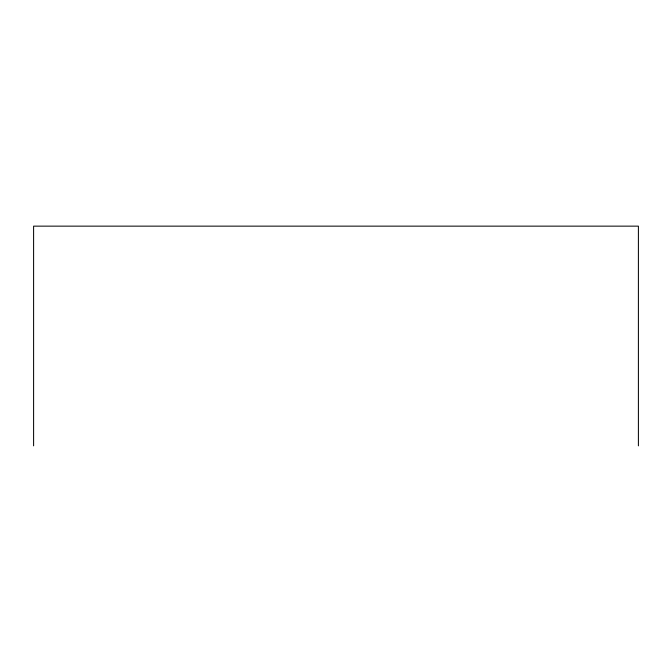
<?xml version="1.0" encoding="UTF-8"?>
<svg xmlns="http://www.w3.org/2000/svg" width="672" height="672" viewBox="0 0 672 672"><rect width="100%" height="100%" fill="white"/><g stroke="black" fill="none" stroke-linecap="round" stroke-linejoin="round"><path stroke-width="1.01" d="M638.4 445.855L638.4 226.145L33.6 226.145L33.6 445.855"/></g></svg>
